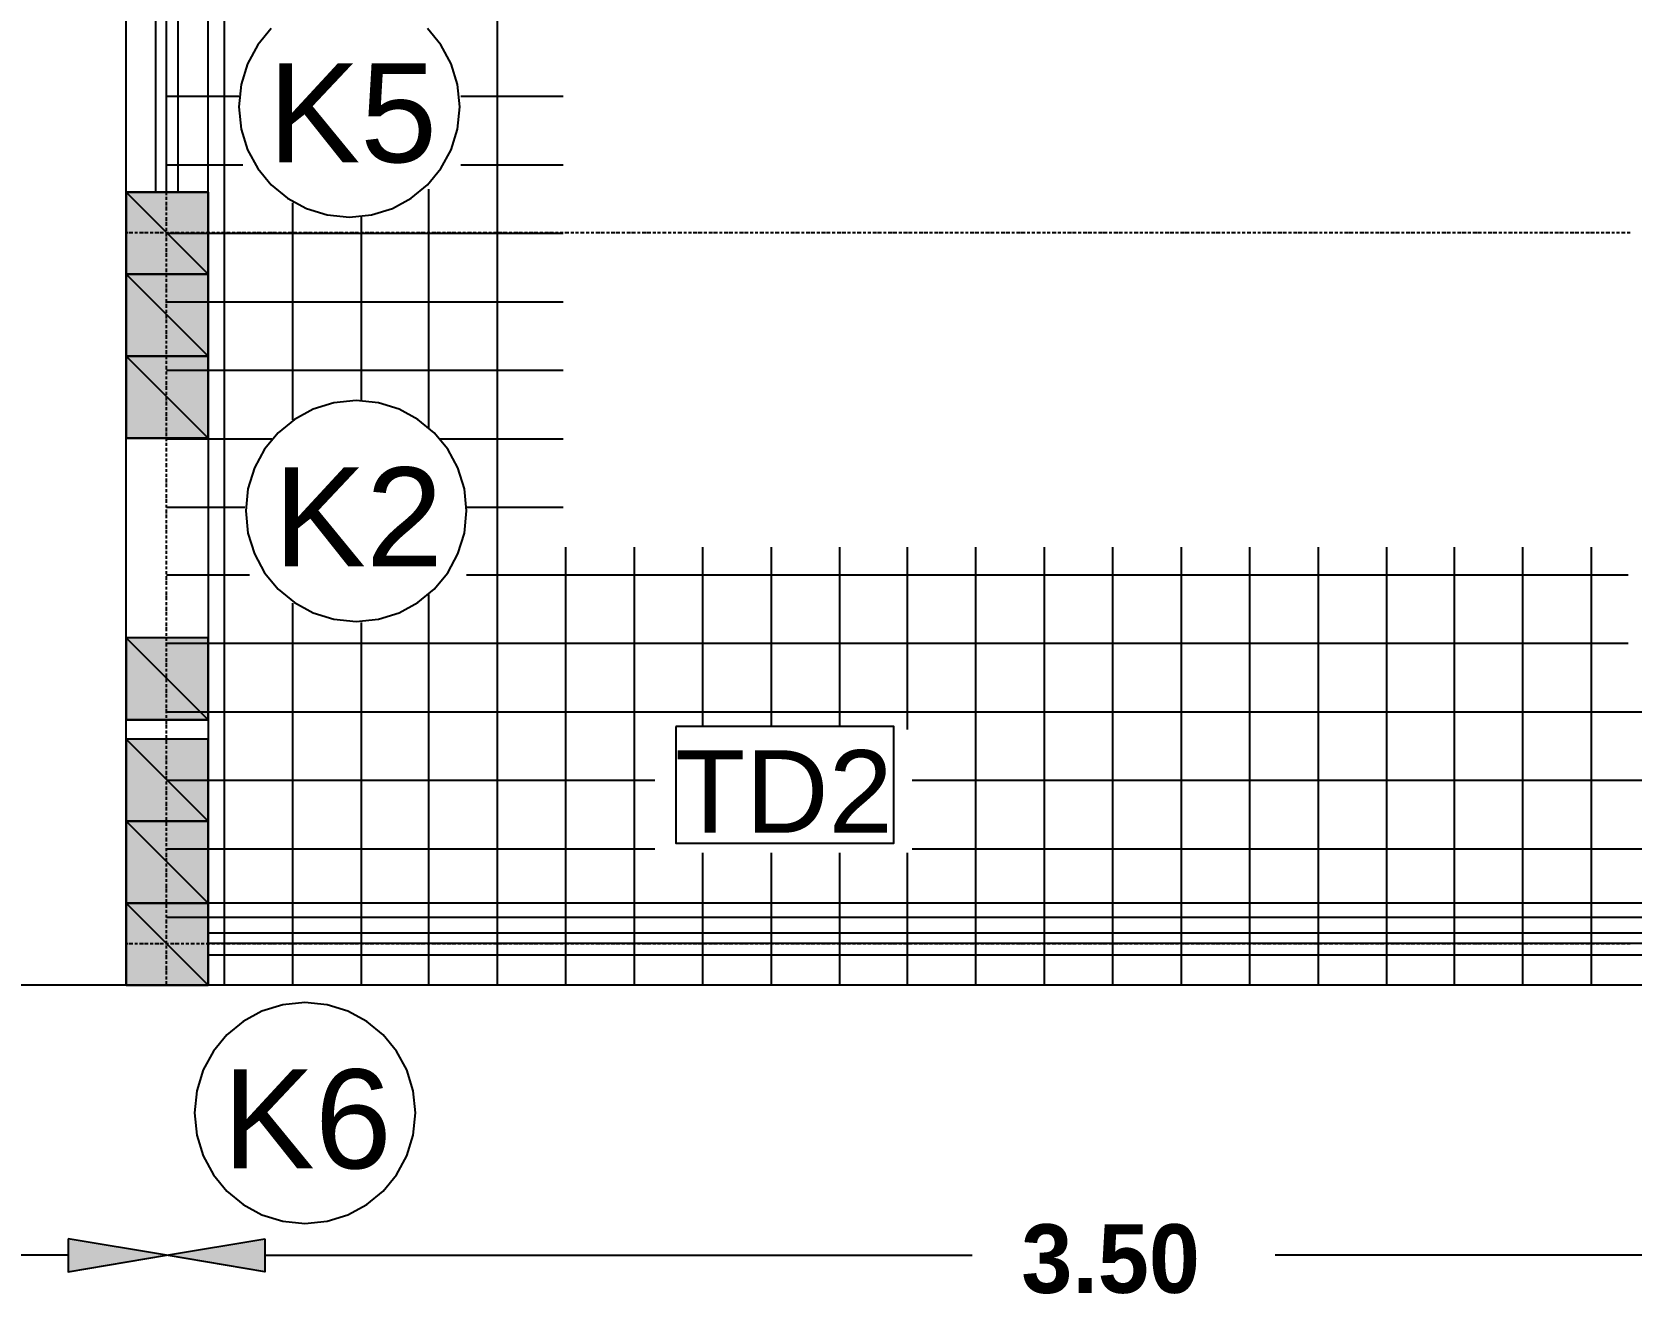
# Model space of a CAD drawing. Header units: metres. Extents: x 2.9 to 42.8, y 1.7 to 28.7.
# Drawn here: x 5.61 to 8.534, y 5.559 to 7.867 of the extents above; entities that cross this region are included whole.
import ezdxf

# ---------------------------------------------------------------- set-up
doc = ezdxf.new("R2010")
doc.units = ezdxf.units.M
for name, color, linetype in [('AMARILLO', 2, 'Continuous'), ('MAGENTA', 6, 'Continuous'), ('NEGRO', 7, 'Continuous'), ('RELLENO_MAGENTA', 6, 'Continuous'), ('RELLENO_ROJO', 1, 'Continuous'), ('ROJO', 1, 'Continuous'), ('TEXTO', 7, 'Continuous')]:
    doc.layers.add(name, color=color, linetype=linetype)
doc.styles.add('ArialMT', font='arial.ttf')
doc.styles.add('CityBlueprint', font='cityb___.ttf')

msp = doc.modelspace()

# ---------------------------------------------------------------- hatches: boundary and pattern name
at = {"layer": 'RELLENO_MAGENTA'}
h = msp.add_hatch(color=256, dxfattribs=at)
h.dxf.hatch_style = 1
h.paths.add_polyline_path([(5.932, 7.5741), (5.782, 7.5741), (5.932, 7.4242), (5.932, 7.5741)])
h.paths.add_polyline_path([(5.782, 7.5741), (5.932, 7.4242), (5.782, 7.4242), (5.782, 7.5741)])
h = msp.add_hatch(color=256, dxfattribs=at)
h.dxf.hatch_style = 1
h.paths.add_polyline_path([(5.932, 7.4242), (5.782, 7.4242), (5.932, 7.2743), (5.932, 7.4242)])
h.paths.add_polyline_path([(5.782, 7.4242), (5.932, 7.2743), (5.782, 7.2743), (5.782, 7.4242)])
h = msp.add_hatch(color=256, dxfattribs=at)
h.dxf.hatch_style = 1
h.paths.add_polyline_path([(5.932, 7.2743), (5.782, 7.2743), (5.932, 7.1243), (5.932, 7.2743)])
h.paths.add_polyline_path([(5.782, 7.2743), (5.932, 7.1243), (5.782, 7.1243), (5.782, 7.2743)])
h = msp.add_hatch(color=256, dxfattribs=at)
h.dxf.hatch_style = 1
h.paths.add_polyline_path([(5.932, 6.7592), (5.782, 6.7592), (5.932, 6.6093), (5.932, 6.7592)])
h.paths.add_polyline_path([(5.782, 6.7592), (5.932, 6.6093), (5.782, 6.6093), (5.782, 6.7592)])
h = msp.add_hatch(color=256, dxfattribs=at)
h.dxf.hatch_style = 1
h.paths.add_polyline_path([(5.932, 6.574), (5.782, 6.574), (5.932, 6.4241), (5.932, 6.574)])
h.paths.add_polyline_path([(5.782, 6.574), (5.932, 6.4241), (5.782, 6.4241), (5.782, 6.574)])
h = msp.add_hatch(color=256, dxfattribs=at)
h.dxf.hatch_style = 1
h.paths.add_polyline_path([(5.932, 6.4241), (5.782, 6.4241), (5.932, 6.2742), (5.932, 6.4241)])
h.paths.add_polyline_path([(5.782, 6.4241), (5.932, 6.2742), (5.782, 6.2742), (5.782, 6.4241)])
h = msp.add_hatch(color=256, dxfattribs=at)
h.dxf.hatch_style = 1
h.paths.add_polyline_path([(5.932, 6.2742), (5.782, 6.2742), (5.932, 6.1242), (5.932, 6.2742)])
h.paths.add_polyline_path([(5.782, 6.2742), (5.932, 6.1242), (5.782, 6.1242), (5.782, 6.2742)])
at = {"layer": 'RELLENO_ROJO'}
h = msp.add_hatch(color=256, dxfattribs=at)
h.dxf.hatch_style = 1
h.paths.add_polyline_path([(5.6762, 5.6603), (5.6762, 5.6003), (5.8561, 5.6303), (5.6762, 5.6603)])
h = msp.add_hatch(color=256, dxfattribs=at)
h.dxf.hatch_style = 1
h.paths.add_polyline_path([(6.036, 5.6603), (6.036, 5.6003), (5.8561, 5.6303), (6.036, 5.6603)])

# ---------------------------------------------------------------- linework, layer by layer
at = {"layer": 'AMARILLO', "lineweight": -3}
for points in [[(5.8367, 7.5741), (5.8367, 10.474)], [(5.8773, 7.5741), (5.8773, 10.474)], [(5.8561, 7.8599), (5.8561, 7.8652)], [(5.8561, 7.8493), (5.8561, 7.8564)], [(5.8561, 7.8405), (5.8561, 7.8475)], [(5.8561, 7.8317), (5.8561, 7.837)], [(5.8561, 7.8211), (5.8561, 7.8281)], [(5.8561, 7.8123), (5.8561, 7.8193)], [(5.8561, 7.8034), (5.8561, 7.8087)], [(5.8561, 7.7946), (5.8561, 7.7999)], [(5.8561, 7.784), (5.8561, 7.7911)], [(5.8561, 7.7752), (5.8561, 7.7805)], [(5.8561, 7.7664), (5.8561, 7.7717)], [(5.8561, 7.7558), (5.8561, 7.7629)], [(5.8561, 7.747), (5.8561, 7.7541)], [(5.8561, 7.7382), (5.8561, 7.7435)], [(5.8561, 7.7276), (5.8561, 7.7347)], [(5.8561, 7.7188), (5.8561, 7.7258)], [(5.8561, 7.71), (5.8561, 7.7153)], [(5.8561, 7.6994), (5.8561, 7.7064)], [(5.8561, 7.6906), (5.8561, 7.6976)], [(5.8561, 7.6817), (5.8561, 7.687)], [(5.8561, 7.6712), (5.8561, 7.6782)], [(5.8561, 7.6623), (5.8561, 7.6694)], [(5.8561, 7.6535), (5.8561, 7.6588)], [(5.8561, 7.6429), (5.8561, 7.65)], [(5.8561, 7.6341), (5.8561, 7.6412)], [(5.8561, 7.6253), (5.8561, 7.6306)], [(5.8561, 7.6165), (5.8561, 7.6218)], [(5.8561, 7.6059), (5.8561, 7.6129)], [(5.8561, 7.5971), (5.8561, 7.6024)], [(5.8561, 7.5882), (5.8561, 7.5935)], [(5.8561, 7.5777), (5.8561, 7.5847)], [(5.8561, 7.5688), (5.8561, 7.5759)], [(5.8561, 7.56), (5.8561, 7.5653)], [(5.8561, 7.5494), (5.8561, 7.5565)], [(5.8561, 7.5406), (5.8561, 7.5477)], [(5.8561, 7.5318), (5.8561, 7.5371)], [(5.8561, 7.5212), (5.8561, 7.5283)], [(5.8561, 7.5124), (5.8561, 7.5195)], [(5.782, 7.5001), (5.7856, 7.5001)], [(5.7873, 7.5001), (5.7944, 7.5001)], [(5.7979, 7.5001), (5.8032, 7.5001)], [(5.8067, 7.5001), (5.8138, 7.5001)], [(5.8155, 7.5001), (5.8226, 7.5001)], [(5.8261, 7.5001), (5.8314, 7.5001)], [(5.8349, 7.5001), (5.842, 7.5001)], [(5.8438, 7.5001), (5.8508, 7.5001)], [(5.8543, 7.5001), (5.8596, 7.5001)], [(5.8561, 7.5036), (5.8561, 7.5089)], [(5.8561, 7.493), (5.8561, 7.5001)], [(5.8561, 7.4842), (5.8561, 7.4912)], [(5.8632, 7.5001), (5.8702, 7.5001)], [(5.872, 7.5001), (5.879, 7.5001)], [(5.8826, 7.5001), (5.8879, 7.5001)], [(5.8914, 7.5001), (5.8967, 7.5001)], [(5.9002, 7.5001), (5.9073, 7.5001)], [(5.9108, 7.5001), (5.9161, 7.5001)], [(5.9196, 7.5001), (5.9249, 7.5001)], [(5.9284, 7.5001), (5.9355, 7.5001)], [(5.939, 7.5001), (5.9443, 7.5001)], [(5.9478, 7.5001), (5.9531, 7.5001)], [(5.9567, 7.5001), (5.9637, 7.5001)], [(5.9655, 7.5001), (5.9725, 7.5001)], [(5.9761, 7.5001), (5.9813, 7.5001)], [(5.9849, 7.5001), (5.9919, 7.5001)], [(5.9937, 7.5001), (6.0008, 7.5001)], [(6.0043, 7.5001), (6.0096, 7.5001)], [(6.0131, 7.5001), (6.0202, 7.5001)], [(6.0219, 7.5001), (6.029, 7.5001)], [(6.0325, 7.5001), (6.0378, 7.5001)], [(6.0413, 7.5001), (6.0484, 7.5001)], [(6.0501, 7.5001), (6.0572, 7.5001)], [(6.0607, 7.5001), (6.066, 7.5001)], [(6.0695, 7.5001), (6.0748, 7.5001)], [(6.0784, 7.5001), (6.0854, 7.5001)], [(6.0889, 7.5001), (6.0942, 7.5001)], [(6.0978, 7.5001), (6.1031, 7.5001)], [(6.1066, 7.5001), (6.1136, 7.5001)], [(6.1154, 7.5001), (6.1225, 7.5001)], [(6.126, 7.5001), (6.1313, 7.5001)], [(6.1348, 7.5001), (6.1419, 7.5001)], [(6.1436, 7.5001), (6.1507, 7.5001)], [(6.1542, 7.5001), (6.1595, 7.5001)], [(6.163, 7.5001), (6.1701, 7.5001)], [(6.1718, 7.5001), (6.1789, 7.5001)], [(6.1824, 7.5001), (6.1877, 7.5001)], [(6.1912, 7.5001), (6.1983, 7.5001)], [(6.2001, 7.5001), (6.2071, 7.5001)], [(6.2107, 7.5001), (6.2159, 7.5001)], [(6.2195, 7.5001), (6.2265, 7.5001)], [(6.2283, 7.5001), (6.2353, 7.5001)], [(6.2389, 7.5001), (6.2442, 7.5001)], [(6.2477, 7.5001), (6.253, 7.5001)], [(6.2565, 7.5001), (6.2636, 7.5001)], [(6.2671, 7.5001), (6.2724, 7.5001)], [(6.2759, 7.5001), (6.2812, 7.5001)], [(6.2847, 7.5001), (6.2918, 7.5001)], [(6.2936, 7.5001), (6.3006, 7.5001)], [(6.3041, 7.5001), (6.3094, 7.5001)], [(6.313, 7.5001), (6.32, 7.5001)], [(6.3218, 7.5001), (6.3288, 7.5001)], [(6.3324, 7.5001), (6.3377, 7.5001)], [(6.3412, 7.5001), (6.3482, 7.5001)], [(6.35, 7.5001), (6.3571, 7.5001)], [(6.3606, 7.5001), (6.3659, 7.5001)], [(6.3694, 7.5001), (6.3765, 7.5001)], [(6.3782, 7.5001), (6.3853, 7.5001)], [(6.3888, 7.5001), (6.3941, 7.5001)], [(6.3976, 7.5001), (6.4029, 7.5001)], [(6.4064, 7.5001), (6.4135, 7.5001)], [(6.417, 7.5001), (6.4223, 7.5001)], [(6.4258, 7.5001), (6.4311, 7.5001)], [(6.4347, 7.5001), (6.4417, 7.5001)], [(6.4452, 7.5001), (6.4505, 7.5001)], [(6.4541, 7.5001), (6.4594, 7.5001)], [(6.4629, 7.5001), (6.4699, 7.5001)], [(6.4717, 7.5001), (6.4788, 7.5001)], [(6.4823, 7.5001), (6.4876, 7.5001)], [(6.4911, 7.5001), (6.4982, 7.5001)], [(6.4999, 7.5001), (6.507, 7.5001)], [(6.5105, 7.5001), (6.5158, 7.5001)], [(6.5193, 7.5001), (6.5264, 7.5001)], [(6.5282, 7.5001), (6.5352, 7.5001)], [(6.5387, 7.5001), (6.544, 7.5001)], [(6.5476, 7.5001), (6.5546, 7.5001)], [(6.5564, 7.5001), (6.5634, 7.5001)], [(6.567, 7.5001), (6.5723, 7.5001)], [(6.5758, 7.5001), (6.5811, 7.5001)], [(6.5846, 7.5001), (6.5917, 7.5001)], [(6.5952, 7.5001), (6.6005, 7.5001)], [(6.604, 7.5001), (6.6093, 7.5001)], [(6.6128, 7.5001), (6.6199, 7.5001)], [(6.6234, 7.5001), (6.6287, 7.5001)], [(6.6322, 7.5001), (6.6375, 7.5001)], [(6.641, 7.5001), (6.6481, 7.5001)], [(6.6499, 7.5001), (6.6569, 7.5001)], [(6.6604, 7.5001), (6.6657, 7.5001)], [(6.6693, 7.5001), (6.6763, 7.5001)], [(6.6781, 7.5001), (6.6851, 7.5001)], [(6.6887, 7.5001), (6.694, 7.5001)], [(6.6975, 7.5001), (6.7045, 7.5001)], [(6.7063, 7.5001), (6.7134, 7.5001)], [(6.7169, 7.5001), (6.7222, 7.5001)], [(6.7257, 7.5001), (6.7328, 7.5001)], [(6.7345, 7.5001), (6.7416, 7.5001)], [(6.7451, 7.5001), (6.7504, 7.5001)], [(6.7539, 7.5001), (6.7592, 7.5001)], [(6.7627, 7.5001), (6.7698, 7.5001)], [(6.7733, 7.5001), (6.7786, 7.5001)], [(6.7822, 7.5001), (6.7874, 7.5001)], [(6.791, 7.5001), (6.798, 7.5001)], [(6.8016, 7.5001), (6.8068, 7.5001)], [(6.8104, 7.5001), (6.8157, 7.5001)], [(6.8192, 7.5001), (6.8262, 7.5001)], [(6.828, 7.5001), (6.8351, 7.5001)], [(6.8386, 7.5001), (6.8439, 7.5001)], [(6.8474, 7.5001), (6.8545, 7.5001)], [(6.8562, 7.5001), (6.8633, 7.5001)], [(6.8668, 7.5001), (6.8721, 7.5001)], [(6.8756, 7.5001), (6.8827, 7.5001)], [(6.8845, 7.5001), (6.8915, 7.5001)], [(6.895, 7.5001), (6.9003, 7.5001)], [(6.9039, 7.5001), (6.9109, 7.5001)], [(6.9127, 7.5001), (6.9197, 7.5001)], [(6.9233, 7.5001), (6.9286, 7.5001)], [(6.9321, 7.5001), (6.9374, 7.5001)], [(6.9409, 7.5001), (6.948, 7.5001)], [(6.9515, 7.5001), (6.9568, 7.5001)], [(6.9603, 7.5001), (6.9656, 7.5001)], [(6.9691, 7.5001), (6.9762, 7.5001)], [(6.9797, 7.5001), (6.985, 7.5001)], [(6.9885, 7.5001), (6.9938, 7.5001)], [(6.9973, 7.5001), (7.0044, 7.5001)], [(7.0062, 7.5001), (7.0132, 7.5001)], [(7.0168, 7.5001), (7.022, 7.5001)], [(7.0256, 7.5001), (7.0326, 7.5001)], [(7.0344, 7.5001), (7.0414, 7.5001)], [(7.045, 7.5001), (7.0503, 7.5001)], [(7.0538, 7.5001), (7.0608, 7.5001)], [(7.0626, 7.5001), (7.0697, 7.5001)], [(7.0732, 7.5001), (7.0785, 7.5001)], [(7.082, 7.5001), (7.0891, 7.5001)], [(7.0908, 7.5001), (7.0979, 7.5001)], [(7.1014, 7.5001), (7.1067, 7.5001)], [(7.1102, 7.5001), (7.1155, 7.5001)], [(7.1191, 7.5001), (7.1261, 7.5001)], [(7.1296, 7.5001), (7.1349, 7.5001)], [(7.1385, 7.5001), (7.1437, 7.5001)], [(7.1473, 7.5001), (7.1543, 7.5001)], [(7.1561, 7.5001), (7.1632, 7.5001)], [(7.1667, 7.5001), (7.172, 7.5001)], [(7.1755, 7.5001), (7.1826, 7.5001)], [(7.1843, 7.5001), (7.1914, 7.5001)], [(7.1949, 7.5001), (7.2002, 7.5001)], [(7.2037, 7.5001), (7.2108, 7.5001)], [(7.2125, 7.5001), (7.2196, 7.5001)], [(7.2231, 7.5001), (7.2284, 7.5001)], [(7.2319, 7.5001), (7.239, 7.5001)], [(7.2408, 7.5001), (7.2478, 7.5001)], [(7.2513, 7.5001), (7.2566, 7.5001)], [(7.2602, 7.5001), (7.2672, 7.5001)], [(7.269, 7.5001), (7.276, 7.5001)], [(7.2796, 7.5001), (7.2849, 7.5001)], [(7.2884, 7.5001), (7.2937, 7.5001)], [(7.2972, 7.5001), (7.3043, 7.5001)], [(7.3078, 7.5001), (7.3131, 7.5001)], [(7.3166, 7.5001), (7.3219, 7.5001)], [(7.3254, 7.5001), (7.3325, 7.5001)], [(7.3343, 7.5001), (7.3413, 7.5001)], [(7.3448, 7.5001), (7.3501, 7.5001)], [(7.3537, 7.5001), (7.3607, 7.5001)], [(7.3625, 7.5001), (7.3695, 7.5001)], [(7.3731, 7.5001), (7.3783, 7.5001)], [(7.3819, 7.5001), (7.3889, 7.5001)], [(7.3907, 7.5001), (7.3977, 7.5001)], [(7.4013, 7.5001), (7.4066, 7.5001)], [(7.4101, 7.5001), (7.4172, 7.5001)], [(7.4189, 7.5001), (7.426, 7.5001)], [(7.4295, 7.5001), (7.4348, 7.5001)], [(7.4383, 7.5001), (7.4436, 7.5001)], [(7.4471, 7.5001), (7.4542, 7.5001)], [(7.4577, 7.5001), (7.463, 7.5001)], [(7.4665, 7.5001), (7.4718, 7.5001)], [(7.4754, 7.5001), (7.4824, 7.5001)], [(7.4859, 7.5001), (7.4912, 7.5001)], [(7.4948, 7.5001), (7.5001, 7.5001)], [(7.5036, 7.5001), (7.5106, 7.5001)], [(7.5124, 7.5001), (7.5195, 7.5001)], [(7.523, 7.5001), (7.5283, 7.5001)], [(7.5318, 7.5001), (7.5389, 7.5001)], [(7.5406, 7.5001), (7.5477, 7.5001)], [(7.5512, 7.5001), (7.5565, 7.5001)], [(7.56, 7.5001), (7.5671, 7.5001)], [(7.5688, 7.5001), (7.5759, 7.5001)], [(7.5794, 7.5001), (7.5847, 7.5001)], [(7.5883, 7.5001), (7.5953, 7.5001)], [(7.5971, 7.5001), (7.6041, 7.5001)], [(7.6077, 7.5001), (7.6129, 7.5001)], [(7.6165, 7.5001), (7.6218, 7.5001)], [(7.6253, 7.5001), (7.6323, 7.5001)], [(7.6359, 7.5001), (7.6412, 7.5001)], [(7.6447, 7.5001), (7.65, 7.5001)], [(7.6535, 7.5001), (7.6606, 7.5001)], [(7.6641, 7.5001), (7.6694, 7.5001)], [(7.6729, 7.5001), (7.6782, 7.5001)], [(7.6817, 7.5001), (7.6888, 7.5001)], [(7.6906, 7.5001), (7.6976, 7.5001)], [(7.7011, 7.5001), (7.7064, 7.5001)], [(7.71, 7.5001), (7.717, 7.5001)], [(7.7188, 7.5001), (7.7258, 7.5001)], [(7.7294, 7.5001), (7.7347, 7.5001)], [(7.7382, 7.5001), (7.7452, 7.5001)], [(7.747, 7.5001), (7.7541, 7.5001)], [(7.7576, 7.5001), (7.7629, 7.5001)], [(7.7664, 7.5001), (7.7735, 7.5001)], [(7.7752, 7.5001), (7.7823, 7.5001)], [(7.7858, 7.5001), (7.7911, 7.5001)], [(7.7946, 7.5001), (7.7999, 7.5001)], [(7.8034, 7.5001), (7.8105, 7.5001)], [(7.814, 7.5001), (7.8193, 7.5001)], [(7.8228, 7.5001), (7.8281, 7.5001)], [(7.8317, 7.5001), (7.8387, 7.5001)], [(7.8423, 7.5001), (7.8475, 7.5001)], [(7.8511, 7.5001), (7.8564, 7.5001)], [(7.8599, 7.5001), (7.8669, 7.5001)], [(7.8687, 7.5001), (7.8758, 7.5001)], [(7.8793, 7.5001), (7.8846, 7.5001)], [(7.8881, 7.5001), (7.8952, 7.5001)], [(7.8969, 7.5001), (7.904, 7.5001)], [(7.9075, 7.5001), (7.9128, 7.5001)], [(7.9163, 7.5001), (7.9234, 7.5001)], [(7.9252, 7.5001), (7.9322, 7.5001)], [(7.9357, 7.5001), (7.941, 7.5001)], [(7.9446, 7.5001), (7.9516, 7.5001)], [(7.9534, 7.5001), (7.9604, 7.5001)], [(7.964, 7.5001), (7.9693, 7.5001)], [(7.9728, 7.5001), (7.9781, 7.5001)], [(7.9816, 7.5001), (7.9887, 7.5001)], [(7.9922, 7.5001), (7.9975, 7.5001)], [(8.001, 7.5001), (8.0063, 7.5001)], [(8.0098, 7.5001), (8.0169, 7.5001)], [(8.0186, 7.5001), (8.0257, 7.5001)], [(8.0292, 7.5001), (8.0345, 7.5001)], [(8.038, 7.5001), (8.0451, 7.5001)], [(8.0469, 7.5001), (8.0539, 7.5001)], [(8.0574, 7.5001), (8.0627, 7.5001)], [(8.0663, 7.5001), (8.0733, 7.5001)], [(8.0751, 7.5001), (8.0821, 7.5001)], [(8.0857, 7.5001), (8.091, 7.5001)], [(8.0945, 7.5001), (8.1015, 7.5001)], [(8.1033, 7.5001), (8.1104, 7.5001)], [(8.1139, 7.5001), (8.1192, 7.5001)], [(8.1227, 7.5001), (8.1298, 7.5001)], [(8.1315, 7.5001), (8.1386, 7.5001)], [(8.1421, 7.5001), (8.1474, 7.5001)], [(8.1509, 7.5001), (8.1562, 7.5001)], [(8.1598, 7.5001), (8.1668, 7.5001)], [(8.1703, 7.5001), (8.1756, 7.5001)], [(8.1792, 7.5001), (8.1844, 7.5001)], [(8.188, 7.5001), (8.195, 7.5001)], [(8.1968, 7.5001), (8.2038, 7.5001)], [(8.2074, 7.5001), (8.2127, 7.5001)], [(8.2162, 7.5001), (8.2233, 7.5001)], [(8.225, 7.5001), (8.2321, 7.5001)], [(8.2356, 7.5001), (8.2409, 7.5001)], [(8.2444, 7.5001), (8.2515, 7.5001)], [(8.2532, 7.5001), (8.2603, 7.5001)], [(8.2638, 7.5001), (8.2691, 7.5001)], [(8.2726, 7.5001), (8.2797, 7.5001)], [(8.2815, 7.5001), (8.2885, 7.5001)], [(8.292, 7.5001), (8.2973, 7.5001)], [(8.3009, 7.5001), (8.3062, 7.5001)], [(8.3097, 7.5001), (8.3167, 7.5001)], [(8.3203, 7.5001), (8.3256, 7.5001)], [(8.3291, 7.5001), (8.3344, 7.5001)], [(8.3379, 7.5001), (8.345, 7.5001)], [(8.3485, 7.5001), (8.3538, 7.5001)], [(8.3573, 7.5001), (8.3626, 7.5001)], [(8.3661, 7.5001), (8.3732, 7.5001)], [(8.3749, 7.5001), (8.382, 7.5001)], [(8.3855, 7.5001), (8.3908, 7.5001)], [(8.3943, 7.5001), (8.4014, 7.5001)], [(8.4032, 7.5001), (8.4102, 7.5001)], [(8.4137, 7.5001), (8.419, 7.5001)], [(8.4226, 7.5001), (8.4296, 7.5001)], [(8.4314, 7.5001), (8.4384, 7.5001)], [(8.442, 7.5001), (8.4473, 7.5001)], [(8.4508, 7.5001), (8.4578, 7.5001)], [(8.4596, 7.5001), (8.4667, 7.5001)], [(8.4702, 7.5001), (8.4755, 7.5001)], [(8.479, 7.5001), (8.4843, 7.5001)], [(8.4878, 7.5001), (8.4949, 7.5001)], [(8.4984, 7.5001), (8.5037, 7.5001)], [(8.5072, 7.5001), (8.5125, 7.5001)], [(8.5161, 7.5001), (8.5231, 7.5001)], [(8.5266, 7.5001), (8.5319, 7.5001)], [(5.8561, 7.4754), (5.8561, 7.4807)], [(5.8561, 7.4648), (5.8561, 7.4718)], [(5.8561, 7.456), (5.8561, 7.463)], [(5.8561, 7.4471), (5.8561, 7.4524)], [(5.8561, 7.4383), (5.8561, 7.4436)], [(5.8561, 7.4277), (5.8561, 7.4348)], [(5.8561, 7.4189), (5.8561, 7.4242)], [(5.8561, 7.4101), (5.8561, 7.4154)], [(5.8561, 7.3995), (5.8561, 7.4066)], [(5.8561, 7.3907), (5.8561, 7.3978)], [(5.8561, 7.3819), (5.8561, 7.3872)], [(5.8561, 7.3713), (5.8561, 7.3783)], [(5.8561, 7.3625), (5.8561, 7.3695)], [(5.8561, 7.3537), (5.8561, 7.3589)], [(5.8561, 7.3431), (5.8561, 7.3501)], [(5.8561, 7.3343), (5.8561, 7.3413)], [(5.8561, 7.3254), (5.8561, 7.3307)], [(5.8561, 7.3148), (5.8561, 7.3219)], [(5.8561, 7.306), (5.8561, 7.3131)], [(5.8561, 7.2972), (5.8561, 7.3025)], [(5.8561, 7.2884), (5.8561, 7.2937)], [(5.8561, 7.2778), (5.8561, 7.2849)], [(5.8561, 7.269), (5.8561, 7.2743)], [(5.8561, 7.2602), (5.8561, 7.2655)], [(5.8561, 7.2496), (5.8561, 7.2566)], [(5.8561, 7.2408), (5.8561, 7.2461)], [(5.8561, 7.2319), (5.8561, 7.2372)], [(5.8561, 7.2214), (5.8561, 7.2284)], [(5.8561, 7.2125), (5.8561, 7.2196)], [(5.8561, 7.2037), (5.8561, 7.209)], [(5.8561, 7.1931), (5.8561, 7.2002)], [(5.8561, 7.1843), (5.8561, 7.1914)], [(5.8561, 7.1755), (5.8561, 7.1808)], [(5.8561, 7.1649), (5.8561, 7.172)], [(5.8561, 7.1561), (5.8561, 7.1632)], [(5.8561, 7.1473), (5.8561, 7.1526)], [(5.8561, 7.1367), (5.8561, 7.1437)], [(5.8561, 7.1279), (5.8561, 7.1349)], [(5.8561, 7.1191), (5.8561, 7.1243)], [(5.8561, 7.1102), (5.8561, 7.1155)], [(5.8561, 7.0997), (5.8561, 7.1067)], [(5.8561, 7.0908), (5.8561, 7.0961)], [(5.8561, 7.082), (5.8561, 7.0873)], [(5.8561, 7.0714), (5.8561, 7.0785)], [(5.8561, 7.0626), (5.8561, 7.0679)], [(5.8561, 7.0538), (5.8561, 7.0591)], [(5.8561, 7.0432), (5.8561, 7.0503)], [(5.8561, 7.0344), (5.8561, 7.0414)], [(5.8561, 7.0256), (5.8561, 7.0309)], [(5.8561, 7.015), (5.8561, 7.022)], [(5.8561, 7.0062), (5.8561, 7.0132)], [(5.8561, 6.9973), (5.8561, 7.0026)], [(5.8561, 6.9868), (5.8561, 6.9938)], [(5.8561, 6.9779), (5.8561, 6.985)], [(5.8561, 6.9691), (5.8561, 6.9744)], [(5.8561, 6.9585), (5.8561, 6.9656)], [(5.8561, 6.9497), (5.8561, 6.9568)], [(5.8561, 6.9409), (5.8561, 6.9462)], [(5.8561, 6.9321), (5.8561, 6.9374)], [(5.8561, 6.9215), (5.8561, 6.9286)], [(5.8561, 6.9127), (5.8561, 6.918)], [(5.8561, 6.9039), (5.8561, 6.9092)], [(5.8561, 6.8933), (5.8561, 6.9003)], [(5.8561, 6.8845), (5.8561, 6.8897)], [(5.8561, 6.8756), (5.8561, 6.8809)], [(5.8561, 6.8651), (5.8561, 6.8721)], [(5.8561, 6.8562), (5.8561, 6.8633)], [(5.8561, 6.8474), (5.8561, 6.8527)], [(5.8561, 6.8368), (5.8561, 6.8439)], [(5.8561, 6.828), (5.8561, 6.8351)], [(5.8561, 6.8192), (5.8561, 6.8245)], [(5.8561, 6.8086), (5.8561, 6.8157)], [(5.8561, 6.7998), (5.8561, 6.8068)], [(5.8561, 6.791), (5.8561, 6.7963)], [(5.8561, 6.7804), (5.8561, 6.7874)], [(5.8561, 6.7716), (5.8561, 6.7786)], [(5.8561, 6.7628), (5.8561, 6.768)], [(5.8561, 6.7539), (5.8561, 6.7592)], [(5.8561, 6.7433), (5.8561, 6.7504)], [(5.8561, 6.7345), (5.8561, 6.7398)], [(5.8561, 6.7257), (5.8561, 6.731)], [(5.8561, 6.7151), (5.8561, 6.7222)], [(5.8561, 6.7063), (5.8561, 6.7134)], [(5.8561, 6.6975), (5.8561, 6.7028)], [(5.8561, 6.6869), (5.8561, 6.694)], [(5.8561, 6.6781), (5.8561, 6.6851)], [(5.8561, 6.6693), (5.8561, 6.6746)], [(5.8561, 6.6587), (5.8561, 6.6657)], [(5.8561, 6.6499), (5.8561, 6.6569)], [(5.8561, 6.641), (5.8561, 6.6463)], [(5.8561, 6.6305), (5.8561, 6.6375)], [(5.8561, 6.6216), (5.8561, 6.6287)], [(5.8561, 6.6128), (5.8561, 6.6181)], [(5.8561, 6.6022), (5.8561, 6.6093)], [(5.8561, 6.5934), (5.8561, 6.6005)], [(5.8561, 6.5846), (5.8561, 6.5899)], [(5.8561, 6.5758), (5.8561, 6.5811)], [(5.8561, 6.5652), (5.8561, 6.5722)], [(5.8561, 6.5564), (5.8561, 6.5617)], [(5.8561, 6.5476), (5.8561, 6.5528)], [(5.8561, 6.537), (5.8561, 6.544)], [(5.8561, 6.5282), (5.8561, 6.5352)], [(5.8561, 6.5193), (5.8561, 6.5246)], [(5.8561, 6.5087), (5.8561, 6.5158)], [(5.8561, 6.4999), (5.8561, 6.507)], [(5.8561, 6.4911), (5.8561, 6.4964)], [(5.8561, 6.4805), (5.8561, 6.4876)], [(5.8561, 6.4717), (5.8561, 6.4788)], [(5.8561, 6.4629), (5.8561, 6.4682)], [(5.8561, 6.4523), (5.8561, 6.4594)], [(5.8561, 6.4435), (5.8561, 6.4505)], [(5.8561, 6.4347), (5.8561, 6.44)], [(5.8561, 6.4258), (5.8561, 6.4311)], [(5.8561, 6.4153), (5.8561, 6.4223)], [(5.8561, 6.4064), (5.8561, 6.4117)], [(5.8561, 6.3976), (5.8561, 6.4029)], [(5.8561, 6.387), (5.8561, 6.3941)], [(5.8561, 6.3782), (5.8561, 6.3835)], [(5.8561, 6.3694), (5.8561, 6.3747)], [(5.8561, 6.3588), (5.8561, 6.3659)], [(5.8561, 6.35), (5.8561, 6.3571)], [(5.8561, 6.3412), (5.8561, 6.3465)], [(5.8561, 6.3306), (5.8561, 6.3377)], [(5.8561, 6.3218), (5.8561, 6.3288)], [(5.8561, 6.313), (5.8561, 6.3182)], [(5.8561, 6.3024), (5.8561, 6.3094)], [(5.8561, 6.2936), (5.8561, 6.3006)], [(5.8561, 6.2847), (5.8561, 6.29)], [(5.8561, 6.2742), (5.8561, 6.2812)], [(5.8561, 6.2653), (5.8561, 6.2724)], [(5.8561, 6.2565), (5.8561, 6.2618)], [(5.8561, 6.2477), (5.8561, 6.253)], [(5.8561, 6.2371), (5.8561, 6.2442)], [(5.8561, 6.2283), (5.8561, 6.2336)], [(5.782, 6.2001), (5.7856, 6.2001)], [(5.7873, 6.2001), (5.7944, 6.2001)], [(5.7979, 6.2001), (5.8032, 6.2001)], [(5.8067, 6.2001), (5.8138, 6.2001)], [(5.8155, 6.2001), (5.8226, 6.2001)], [(5.8261, 6.2001), (5.8314, 6.2001)], [(5.8349, 6.2001), (5.842, 6.2001)], [(5.8438, 6.2001), (5.8508, 6.2001)], [(5.8543, 6.2001), (5.8596, 6.2001)], [(5.8561, 6.2195), (5.8561, 6.2248)], [(5.8561, 6.2089), (5.8561, 6.2159)], [(5.8561, 6.2001), (5.8561, 6.2054)], [(5.8632, 6.2001), (5.8702, 6.2001)], [(5.872, 6.2001), (5.879, 6.2001)], [(5.8826, 6.2001), (5.8879, 6.2001)], [(5.8914, 6.2001), (5.8967, 6.2001)], [(5.9002, 6.2001), (5.9073, 6.2001)], [(5.9108, 6.2001), (5.9161, 6.2001)], [(5.9196, 6.2001), (5.9249, 6.2001)], [(5.9284, 6.2001), (5.9355, 6.2001)], [(10.631, 6.2195), (5.932, 6.2195)], [(5.939, 6.2001), (5.9443, 6.2001)], [(5.9478, 6.2001), (5.9531, 6.2001)], [(5.9567, 6.2001), (5.9637, 6.2001)], [(5.9655, 6.2001), (5.9725, 6.2001)], [(5.9761, 6.2001), (5.9813, 6.2001)], [(5.9849, 6.2001), (5.9919, 6.2001)], [(5.9937, 6.2001), (6.0008, 6.2001)], [(6.0043, 6.2001), (6.0096, 6.2001)], [(6.0131, 6.2001), (6.0202, 6.2001)], [(6.0219, 6.2001), (6.029, 6.2001)], [(6.0325, 6.2001), (6.0378, 6.2001)], [(6.0413, 6.2001), (6.0484, 6.2001)], [(6.0501, 6.2001), (6.0572, 6.2001)], [(6.0607, 6.2001), (6.066, 6.2001)], [(6.0695, 6.2001), (6.0748, 6.2001)], [(6.0784, 6.2001), (6.0854, 6.2001)], [(6.0889, 6.2001), (6.0942, 6.2001)], [(6.0978, 6.2001), (6.1031, 6.2001)], [(6.1066, 6.2001), (6.1136, 6.2001)], [(6.1154, 6.2001), (6.1225, 6.2001)], [(6.126, 6.2001), (6.1313, 6.2001)], [(6.1348, 6.2001), (6.1419, 6.2001)], [(6.1436, 6.2001), (6.1507, 6.2001)], [(6.1542, 6.2001), (6.1595, 6.2001)], [(6.163, 6.2001), (6.1701, 6.2001)], [(6.1718, 6.2001), (6.1789, 6.2001)], [(6.1824, 6.2001), (6.1877, 6.2001)], [(6.1912, 6.2001), (6.1983, 6.2001)], [(6.2001, 6.2001), (6.2071, 6.2001)], [(6.2107, 6.2001), (6.2159, 6.2001)], [(6.2195, 6.2001), (6.2265, 6.2001)], [(6.2283, 6.2001), (6.2353, 6.2001)], [(6.2389, 6.2001), (6.2442, 6.2001)], [(6.2477, 6.2001), (6.253, 6.2001)], [(6.2565, 6.2001), (6.2636, 6.2001)], [(6.2671, 6.2001), (6.2724, 6.2001)], [(6.2759, 6.2001), (6.2812, 6.2001)], [(6.2847, 6.2001), (6.2918, 6.2001)], [(6.2936, 6.2001), (6.3006, 6.2001)], [(6.3041, 6.2001), (6.3094, 6.2001)], [(6.313, 6.2001), (6.32, 6.2001)], [(6.3218, 6.2001), (6.3288, 6.2001)], [(6.3324, 6.2001), (6.3377, 6.2001)], [(6.3412, 6.2001), (6.3482, 6.2001)], [(6.35, 6.2001), (6.3571, 6.2001)], [(6.3606, 6.2001), (6.3659, 6.2001)], [(6.3694, 6.2001), (6.3765, 6.2001)], [(6.3782, 6.2001), (6.3853, 6.2001)], [(6.3888, 6.2001), (6.3941, 6.2001)], [(6.3976, 6.2001), (6.4029, 6.2001)], [(6.4064, 6.2001), (6.4135, 6.2001)], [(6.417, 6.2001), (6.4223, 6.2001)], [(6.4258, 6.2001), (6.4311, 6.2001)], [(6.4347, 6.2001), (6.4417, 6.2001)], [(6.4452, 6.2001), (6.4505, 6.2001)], [(6.4541, 6.2001), (6.4594, 6.2001)], [(6.4629, 6.2001), (6.4699, 6.2001)], [(6.4717, 6.2001), (6.4788, 6.2001)], [(6.4823, 6.2001), (6.4876, 6.2001)], [(6.4911, 6.2001), (6.4982, 6.2001)], [(6.4999, 6.2001), (6.507, 6.2001)], [(6.5105, 6.2001), (6.5158, 6.2001)], [(6.5193, 6.2001), (6.5264, 6.2001)], [(6.5282, 6.2001), (6.5352, 6.2001)], [(6.5387, 6.2001), (6.544, 6.2001)], [(6.5476, 6.2001), (6.5546, 6.2001)], [(6.5564, 6.2001), (6.5634, 6.2001)], [(6.567, 6.2001), (6.5723, 6.2001)], [(6.5758, 6.2001), (6.5811, 6.2001)], [(6.5846, 6.2001), (6.5917, 6.2001)], [(6.5952, 6.2001), (6.6005, 6.2001)], [(6.604, 6.2001), (6.6093, 6.2001)], [(6.6128, 6.2001), (6.6199, 6.2001)], [(6.6234, 6.2001), (6.6287, 6.2001)], [(6.6322, 6.2001), (6.6375, 6.2001)], [(6.641, 6.2001), (6.6481, 6.2001)], [(6.6499, 6.2001), (6.6569, 6.2001)], [(6.6604, 6.2001), (6.6657, 6.2001)], [(6.6693, 6.2001), (6.6763, 6.2001)], [(6.6781, 6.2001), (6.6851, 6.2001)], [(6.6887, 6.2001), (6.694, 6.2001)], [(6.6975, 6.2001), (6.7045, 6.2001)], [(6.7063, 6.2001), (6.7134, 6.2001)], [(6.7169, 6.2001), (6.7222, 6.2001)], [(6.7257, 6.2001), (6.7328, 6.2001)], [(6.7345, 6.2001), (6.7416, 6.2001)], [(6.7451, 6.2001), (6.7504, 6.2001)], [(6.7539, 6.2001), (6.7592, 6.2001)], [(6.7627, 6.2001), (6.7698, 6.2001)], [(6.7733, 6.2001), (6.7786, 6.2001)], [(6.7822, 6.2001), (6.7874, 6.2001)], [(6.791, 6.2001), (6.798, 6.2001)], [(6.8016, 6.2001), (6.8068, 6.2001)], [(6.8104, 6.2001), (6.8157, 6.2001)], [(6.8192, 6.2001), (6.8262, 6.2001)], [(6.828, 6.2001), (6.8351, 6.2001)], [(6.8386, 6.2001), (6.8439, 6.2001)], [(6.8474, 6.2001), (6.8545, 6.2001)], [(6.8562, 6.2001), (6.8633, 6.2001)], [(6.8668, 6.2001), (6.8721, 6.2001)], [(6.8756, 6.2001), (6.8827, 6.2001)], [(6.8845, 6.2001), (6.8915, 6.2001)], [(6.895, 6.2001), (6.9003, 6.2001)], [(6.9039, 6.2001), (6.9109, 6.2001)], [(6.9127, 6.2001), (6.9197, 6.2001)], [(6.9233, 6.2001), (6.9286, 6.2001)], [(6.9321, 6.2001), (6.9374, 6.2001)], [(6.9409, 6.2001), (6.948, 6.2001)], [(6.9515, 6.2001), (6.9568, 6.2001)], [(6.9603, 6.2001), (6.9656, 6.2001)], [(6.9691, 6.2001), (6.9762, 6.2001)], [(6.9797, 6.2001), (6.985, 6.2001)], [(6.9885, 6.2001), (6.9938, 6.2001)], [(6.9973, 6.2001), (7.0044, 6.2001)], [(7.0062, 6.2001), (7.0132, 6.2001)], [(7.0168, 6.2001), (7.022, 6.2001)], [(7.0256, 6.2001), (7.0326, 6.2001)], [(7.0344, 6.2001), (7.0414, 6.2001)], [(7.045, 6.2001), (7.0503, 6.2001)], [(7.0538, 6.2001), (7.0608, 6.2001)], [(7.0626, 6.2001), (7.0697, 6.2001)], [(7.0732, 6.2001), (7.0785, 6.2001)], [(7.082, 6.2001), (7.0891, 6.2001)], [(7.0908, 6.2001), (7.0979, 6.2001)], [(7.1014, 6.2001), (7.1067, 6.2001)], [(7.1102, 6.2001), (7.1155, 6.2001)], [(7.1191, 6.2001), (7.1261, 6.2001)], [(7.1296, 6.2001), (7.1349, 6.2001)], [(7.1385, 6.2001), (7.1437, 6.2001)], [(7.1473, 6.2001), (7.1543, 6.2001)], [(7.1561, 6.2001), (7.1632, 6.2001)], [(7.1667, 6.2001), (7.172, 6.2001)], [(7.1755, 6.2001), (7.1826, 6.2001)], [(7.1843, 6.2001), (7.1914, 6.2001)], [(7.1949, 6.2001), (7.2002, 6.2001)], [(7.2037, 6.2001), (7.2108, 6.2001)], [(7.2125, 6.2001), (7.2196, 6.2001)], [(7.2231, 6.2001), (7.2284, 6.2001)], [(7.2319, 6.2001), (7.239, 6.2001)], [(7.2408, 6.2001), (7.2478, 6.2001)], [(7.2513, 6.2001), (7.2566, 6.2001)], [(7.2602, 6.2001), (7.2672, 6.2001)], [(7.269, 6.2001), (7.276, 6.2001)], [(7.2796, 6.2001), (7.2849, 6.2001)], [(7.2884, 6.2001), (7.2937, 6.2001)], [(7.2972, 6.2001), (7.3043, 6.2001)], [(7.3078, 6.2001), (7.3131, 6.2001)], [(7.3166, 6.2001), (7.3219, 6.2001)], [(7.3254, 6.2001), (7.3325, 6.2001)], [(7.3343, 6.2001), (7.3413, 6.2001)], [(7.3448, 6.2001), (7.3501, 6.2001)], [(7.3537, 6.2001), (7.3607, 6.2001)], [(7.3625, 6.2001), (7.3695, 6.2001)], [(7.3731, 6.2001), (7.3783, 6.2001)], [(7.3819, 6.2001), (7.3889, 6.2001)], [(7.3907, 6.2001), (7.3977, 6.2001)], [(7.4013, 6.2001), (7.4066, 6.2001)], [(7.4101, 6.2001), (7.4172, 6.2001)], [(7.4189, 6.2001), (7.426, 6.2001)], [(7.4295, 6.2001), (7.4348, 6.2001)], [(7.4383, 6.2001), (7.4436, 6.2001)], [(7.4471, 6.2001), (7.4542, 6.2001)], [(7.4577, 6.2001), (7.463, 6.2001)], [(7.4665, 6.2001), (7.4718, 6.2001)], [(7.4754, 6.2001), (7.4824, 6.2001)], [(7.4859, 6.2001), (7.4912, 6.2001)], [(7.4948, 6.2001), (7.5001, 6.2001)], [(7.5036, 6.2001), (7.5106, 6.2001)], [(7.5124, 6.2001), (7.5195, 6.2001)], [(7.523, 6.2001), (7.5283, 6.2001)], [(7.5318, 6.2001), (7.5389, 6.2001)], [(7.5406, 6.2001), (7.5477, 6.2001)], [(7.5512, 6.2001), (7.5565, 6.2001)], [(7.56, 6.2001), (7.5671, 6.2001)], [(7.5688, 6.2001), (7.5759, 6.2001)], [(7.5794, 6.2001), (7.5847, 6.2001)], [(7.5883, 6.2001), (7.5953, 6.2001)], [(7.5971, 6.2001), (7.6041, 6.2001)], [(7.6077, 6.2001), (7.6129, 6.2001)], [(7.6165, 6.2001), (7.6218, 6.2001)], [(7.6253, 6.2001), (7.6323, 6.2001)], [(7.6359, 6.2001), (7.6412, 6.2001)], [(7.6447, 6.2001), (7.65, 6.2001)], [(7.6535, 6.2001), (7.6606, 6.2001)], [(7.6641, 6.2001), (7.6694, 6.2001)], [(7.6729, 6.2001), (7.6782, 6.2001)], [(7.6817, 6.2001), (7.6888, 6.2001)], [(7.6906, 6.2001), (7.6976, 6.2001)], [(7.7011, 6.2001), (7.7064, 6.2001)], [(7.71, 6.2001), (7.717, 6.2001)], [(7.7188, 6.2001), (7.7258, 6.2001)], [(7.7294, 6.2001), (7.7347, 6.2001)], [(7.7382, 6.2001), (7.7452, 6.2001)], [(7.747, 6.2001), (7.7541, 6.2001)], [(7.7576, 6.2001), (7.7629, 6.2001)], [(7.7664, 6.2001), (7.7735, 6.2001)], [(7.7752, 6.2001), (7.7823, 6.2001)], [(7.7858, 6.2001), (7.7911, 6.2001)], [(7.7946, 6.2001), (7.7999, 6.2001)], [(7.8034, 6.2001), (7.8105, 6.2001)], [(7.814, 6.2001), (7.8193, 6.2001)], [(7.8228, 6.2001), (7.8281, 6.2001)], [(7.8317, 6.2001), (7.8387, 6.2001)], [(7.8423, 6.2001), (7.8475, 6.2001)], [(7.8511, 6.2001), (7.8564, 6.2001)], [(7.8599, 6.2001), (7.8669, 6.2001)], [(7.8687, 6.2001), (7.8758, 6.2001)], [(7.8793, 6.2001), (7.8846, 6.2001)], [(7.8881, 6.2001), (7.8952, 6.2001)], [(7.8969, 6.2001), (7.904, 6.2001)], [(7.9075, 6.2001), (7.9128, 6.2001)], [(7.9163, 6.2001), (7.9234, 6.2001)], [(7.9252, 6.2001), (7.9322, 6.2001)], [(7.9357, 6.2001), (7.941, 6.2001)], [(7.9446, 6.2001), (7.9516, 6.2001)], [(7.9534, 6.2001), (7.9604, 6.2001)], [(7.964, 6.2001), (7.9693, 6.2001)], [(7.9728, 6.2001), (7.9781, 6.2001)], [(7.9816, 6.2001), (7.9887, 6.2001)], [(7.9922, 6.2001), (7.9975, 6.2001)], [(8.001, 6.2001), (8.0063, 6.2001)], [(8.0098, 6.2001), (8.0169, 6.2001)], [(8.0186, 6.2001), (8.0257, 6.2001)], [(8.0292, 6.2001), (8.0345, 6.2001)], [(8.038, 6.2001), (8.0451, 6.2001)], [(8.0469, 6.2001), (8.0539, 6.2001)], [(8.0574, 6.2001), (8.0627, 6.2001)], [(8.0663, 6.2001), (8.0733, 6.2001)], [(8.0751, 6.2001), (8.0821, 6.2001)], [(8.0857, 6.2001), (8.091, 6.2001)], [(8.0945, 6.2001), (8.1015, 6.2001)], [(8.1033, 6.2001), (8.1104, 6.2001)], [(8.1139, 6.2001), (8.1192, 6.2001)], [(8.1227, 6.2001), (8.1298, 6.2001)], [(8.1315, 6.2001), (8.1386, 6.2001)], [(8.1421, 6.2001), (8.1474, 6.2001)], [(8.1509, 6.2001), (8.1562, 6.2001)], [(8.1598, 6.2001), (8.1668, 6.2001)], [(8.1703, 6.2001), (8.1756, 6.2001)], [(8.1792, 6.2001), (8.1844, 6.2001)], [(8.188, 6.2001), (8.195, 6.2001)], [(8.1968, 6.2001), (8.2038, 6.2001)], [(8.2074, 6.2001), (8.2127, 6.2001)], [(8.2162, 6.2001), (8.2233, 6.2001)], [(8.225, 6.2001), (8.2321, 6.2001)], [(8.2356, 6.2001), (8.2409, 6.2001)], [(8.2444, 6.2001), (8.2515, 6.2001)], [(8.2532, 6.2001), (8.2603, 6.2001)], [(8.2638, 6.2001), (8.2691, 6.2001)], [(8.2726, 6.2001), (8.2797, 6.2001)], [(8.2815, 6.2001), (8.2885, 6.2001)], [(8.292, 6.2001), (8.2973, 6.2001)], [(8.3009, 6.2001), (8.3062, 6.2001)], [(8.3097, 6.2001), (8.3167, 6.2001)], [(8.3203, 6.2001), (8.3256, 6.2001)], [(8.3291, 6.2001), (8.3344, 6.2001)], [(8.3379, 6.2001), (8.345, 6.2001)], [(8.3485, 6.2001), (8.3538, 6.2001)], [(8.3573, 6.2001), (8.3626, 6.2001)], [(8.3661, 6.2001), (8.3732, 6.2001)], [(8.3749, 6.2001), (8.382, 6.2001)], [(8.3855, 6.2001), (8.3908, 6.2001)], [(8.3943, 6.2001), (8.4014, 6.2001)], [(8.4032, 6.2001), (8.4102, 6.2001)], [(8.4137, 6.2001), (8.419, 6.2001)], [(8.4226, 6.2001), (8.4296, 6.2001)], [(8.4314, 6.2001), (8.4384, 6.2001)], [(8.442, 6.2001), (8.4473, 6.2001)], [(8.4508, 6.2001), (8.4578, 6.2001)], [(8.4596, 6.2001), (8.4667, 6.2001)], [(8.4702, 6.2001), (8.4755, 6.2001)], [(8.479, 6.2001), (8.4843, 6.2001)], [(8.4878, 6.2001), (8.4949, 6.2001)], [(8.4984, 6.2001), (8.5037, 6.2001)], [(8.5072, 6.2001), (8.5125, 6.2001)], [(8.5161, 6.2001), (8.5231, 6.2001)], [(8.5266, 6.2001), (8.5319, 6.2001)], [(5.8561, 6.1912), (5.8561, 6.1965)], [(5.8561, 6.1807), (5.8561, 6.1877)], [(5.8561, 6.1718), (5.8561, 6.1789)], [(10.631, 6.1789), (5.932, 6.1789)], [(5.8561, 6.163), (5.8561, 6.1683)], [(5.8561, 6.1524), (5.8561, 6.1595)], [(5.8561, 6.1436), (5.8561, 6.1507)], [(5.8561, 6.1348), (5.8561, 6.1401)], [(5.8561, 6.1242), (5.8561, 6.1313)]]:
    msp.add_lwpolyline(points, dxfattribs=at)
at = {"layer": 'MAGENTA', "lineweight": -3}
for points in [[(5.932, 7.5741), (5.782, 7.5741), (5.932, 7.4242)], [(5.782, 7.5741), (5.932, 7.4242), (5.782, 7.4242)], [(5.782, 7.5741), (5.782, 7.4242), (5.932, 7.4242), (5.932, 7.5741)], [(5.932, 7.4242), (5.782, 7.4242), (5.932, 7.2743)], [(5.782, 7.4242), (5.932, 7.2743), (5.782, 7.2743)], [(5.782, 7.4242), (5.782, 7.2743), (5.932, 7.2743), (5.932, 7.4242)], [(5.932, 7.2743), (5.782, 7.2743), (5.932, 7.1243)], [(5.782, 7.2743), (5.932, 7.1243), (5.782, 7.1243)], [(5.782, 7.2743), (5.782, 7.1243), (5.932, 7.1243), (5.932, 7.2743)], [(5.932, 6.7592), (5.782, 6.7592), (5.932, 6.6093)], [(5.782, 6.7592), (5.932, 6.6093), (5.782, 6.6093)], [(5.782, 6.7592), (5.782, 6.6093), (5.932, 6.6093), (5.932, 6.7592)], [(5.932, 6.574), (5.782, 6.574), (5.932, 6.4241)], [(5.782, 6.574), (5.932, 6.4241), (5.782, 6.4241)], [(5.782, 6.574), (5.782, 6.4241), (5.932, 6.4241), (5.932, 6.574)], [(5.932, 6.4241), (5.782, 6.4241), (5.932, 6.2742)], [(5.782, 6.4241), (5.932, 6.2742), (5.782, 6.2742)], [(5.782, 6.4241), (5.782, 6.2742), (5.932, 6.2742), (5.932, 6.4241)], [(5.932, 6.2742), (5.782, 6.2742), (5.932, 6.1242)], [(5.782, 6.2742), (5.932, 6.1242), (5.782, 6.1242)], [(5.782, 6.2742), (5.782, 6.1242), (5.932, 6.1242), (5.932, 6.2742)]]:
    msp.add_lwpolyline(points, close=True, dxfattribs=at)
at = {"layer": 'NEGRO', "lineweight": -3}
for points in [[(4.632, 6.1242), (4.632, 26.125), (12.6312, 26.125), (12.6312, 6.1242)], [(5.932, 7.5741), (5.932, 6.1242), (5.782, 6.1242), (5.782, 7.5741)], [(6.7874, 6.5969), (6.7874, 6.3835), (7.1861, 6.3835), (7.1861, 6.5969)]]:
    msp.add_lwpolyline(points, close=True, dxfattribs=at)
for points in [[(6.4611, 6.1242), (6.4611, 10.6451)], [(5.782, 7.5741), (5.782, 10.474)], [(5.8561, 7.5741), (5.8561, 10.474)], [(5.932, 7.5741), (5.932, 10.474)], [(5.9619, 6.1242), (5.9619, 9.3945)], [(5.9884, 7.7488), (5.8561, 7.7488)], [(6.5811, 7.7488), (6.3941, 7.7488)], [(5.9955, 7.6235), (5.8561, 7.6235)], [(6.5811, 7.6235), (6.3941, 7.6235)], [(5.782, 7.5671), (5.782, 7.5741), (5.782, 7.5671)], [(6.3359, 7.142), (6.3359, 7.5794)], [(5.782, 7.5547), (5.782, 7.5618)], [(5.782, 7.5442), (5.782, 7.5494)], [(6.0872, 7.1579), (6.0872, 7.5547)], [(5.782, 7.5336), (5.782, 7.5389)], [(5.782, 7.5212), (5.782, 7.5265)], [(5.782, 7.5106), (5.782, 7.5159)], [(6.2124, 7.1931), (6.2124, 7.5283)], [(5.782, 7.5001), (5.782, 7.5053)], [(5.782, 7.4877), (5.782, 7.493)], [(6.5811, 7.4983), (5.8561, 7.4983)], [(5.782, 7.4771), (5.782, 7.4824)], [(5.782, 7.4648), (5.782, 7.4718)], [(5.782, 7.4542), (5.782, 7.4595)], [(5.782, 7.4436), (5.782, 7.4489)], [(5.782, 7.4313), (5.782, 7.4366)], [(5.782, 7.4207), (5.782, 7.426)], [(5.782, 7.4101), (5.782, 7.4154)], [(5.782, 7.3978), (5.782, 7.403)], [(5.782, 7.3872), (5.782, 7.3925)], [(5.782, 7.3748), (5.782, 7.3819)], [(5.782, 7.3642), (5.782, 7.3695)], [(6.5811, 7.3731), (5.8561, 7.3731)], [(5.782, 7.3537), (5.782, 7.3589)], [(5.782, 7.3413), (5.782, 7.3466)], [(5.782, 7.3307), (5.782, 7.336)], [(5.782, 7.3184), (5.782, 7.3254)], [(5.782, 7.3078), (5.782, 7.3131)], [(5.782, 7.2972), (5.782, 7.3025)], [(5.782, 7.2849), (5.782, 7.2919)], [(5.782, 7.2743), (5.782, 7.2796)], [(5.782, 7.2637), (5.782, 7.269)], [(5.782, 7.2513), (5.782, 7.2566)], [(5.782, 7.2408), (5.782, 7.2461)], [(5.782, 7.2284), (5.782, 7.2355)], [(5.782, 7.2178), (5.782, 7.2231)], [(6.5811, 7.2478), (5.8561, 7.2478)], [(5.782, 7.2072), (5.782, 7.2125)], [(5.782, 7.1949), (5.782, 7.202)], [(5.782, 7.1843), (5.782, 7.1896)], [(5.782, 7.1737), (5.782, 7.179)], [(5.782, 7.1614), (5.782, 7.1667)], [(5.782, 7.1508), (5.782, 7.1561)], [(5.782, 7.1385), (5.782, 7.1455)], [(5.782, 7.1279), (5.782, 7.1332)], [(5.782, 7.1173), (5.782, 7.1226)], [(5.782, 7.1049), (5.782, 7.1102)], [(6.0484, 7.1226), (5.8561, 7.1226)], [(6.5811, 7.1226), (6.3553, 7.1226)], [(5.782, 7.0944), (5.782, 7.0997)], [(5.782, 7.0838), (5.782, 7.0891)], [(5.782, 7.0714), (5.782, 7.0767)], [(5.782, 7.0608), (5.782, 7.0661)], [(5.782, 7.0485), (5.782, 7.0556)], [(5.782, 7.0379), (5.782, 7.0432)], [(5.782, 7.0273), (5.782, 7.0326)], [(5.782, 7.015), (5.782, 7.0203)], [(5.782, 7.0044), (5.782, 7.0097)], [(5.782, 6.9938), (5.782, 6.9991)], [(5.999, 6.9973), (5.8561, 6.9973)], [(6.5811, 6.9973), (6.4047, 6.9973)], [(5.782, 6.9815), (5.782, 6.9868)], [(5.782, 6.9709), (5.782, 6.9762)], [(5.782, 6.9585), (5.782, 6.9656)], [(5.782, 6.948), (5.782, 6.9532)], [(5.782, 6.9374), (5.782, 6.9427)], [(5.782, 6.925), (5.782, 6.9303)], [(5.782, 6.9144), (5.782, 6.9197)], [(5.782, 6.9021), (5.782, 6.9092)], [(6.5864, 6.1242), (6.5864, 6.925)], [(6.7116, 6.1242), (6.7116, 6.925)], [(6.8368, 6.5969), (6.8368, 6.925)], [(6.9621, 6.5969), (6.9621, 6.925)], [(7.0873, 6.5969), (7.0873, 6.925)], [(7.2108, 6.5917), (7.2108, 6.925)], [(7.336, 6.1242), (7.336, 6.925)], [(7.4612, 6.1242), (7.4612, 6.925)], [(7.5865, 6.1242), (7.5865, 6.925)], [(7.7117, 6.1242), (7.7117, 6.925)], [(7.837, 6.1242), (7.837, 6.925)], [(7.9622, 6.1242), (7.9622, 6.925)], [(8.0874, 6.1242), (8.0874, 6.925)], [(8.2109, 6.1242), (8.2109, 6.925)], [(8.3361, 6.1242), (8.3361, 6.925)], [(8.4614, 6.1242), (8.4614, 6.925)], [(5.782, 6.8915), (5.782, 6.8968)], [(5.782, 6.8809), (5.782, 6.8862)], [(5.782, 6.8686), (5.782, 6.8756)], [(6.0078, 6.8739), (5.8561, 6.8739)], [(8.5284, 6.8739), (6.4047, 6.8739)], [(5.782, 6.858), (5.782, 6.8633)], [(5.782, 6.8474), (5.782, 6.8527)], [(5.782, 6.8351), (5.782, 6.8404)], [(5.782, 6.8245), (5.782, 6.8298)], [(5.782, 6.8121), (5.782, 6.8192)], [(6.0872, 6.1242), (6.0872, 6.8227)], [(6.3359, 6.1242), (6.3359, 6.8386)], [(5.782, 6.8016), (5.782, 6.8068)], [(5.782, 6.791), (5.782, 6.7963)], [(5.782, 6.7786), (5.782, 6.7857)], [(6.2124, 6.1242), (6.2124, 6.7874)], [(5.782, 6.768), (5.782, 6.7733)], [(5.782, 6.7575), (5.782, 6.7628)], [(5.782, 6.7451), (5.782, 6.7504)], [(5.782, 6.7345), (5.782, 6.7398)], [(5.782, 6.7222), (5.782, 6.7292)], [(8.5284, 6.7486), (5.8561, 6.7486)], [(5.782, 6.7116), (5.782, 6.7169)], [(5.782, 6.701), (5.782, 6.7063)], [(5.782, 6.6887), (5.782, 6.694)], [(5.782, 6.6781), (5.782, 6.6834)], [(5.782, 6.6675), (5.782, 6.6728)], [(5.782, 6.6552), (5.782, 6.6604)], [(5.782, 6.6446), (5.782, 6.6499)], [(5.782, 6.6322), (5.782, 6.6393)], [(5.782, 6.6216), (5.782, 6.6269)], [(5.782, 6.6111), (5.782, 6.6163)], [(9.2075, 6.6234), (5.8561, 6.6234)], [(5.782, 6.5987), (5.782, 6.604)], [(5.782, 6.5881), (5.782, 6.5934)], [(5.782, 6.5775), (5.782, 6.5828)], [(5.782, 6.5652), (5.782, 6.5705)], [(5.782, 6.5546), (5.782, 6.5599)], [(5.782, 6.5423), (5.782, 6.5493)], [(5.782, 6.5317), (5.782, 6.537)], [(5.782, 6.5211), (5.782, 6.5264)], [(5.782, 6.5087), (5.782, 6.514)], [(5.782, 6.4982), (5.782, 6.5035)], [(5.782, 6.4858), (5.782, 6.4929)], [(6.7486, 6.4982), (5.8561, 6.4982)], [(9.2075, 6.4982), (7.2196, 6.4982)], [(5.782, 6.4752), (5.782, 6.4805)], [(5.782, 6.4647), (5.782, 6.4699)], [(5.782, 6.4523), (5.782, 6.4594)], [(5.782, 6.4417), (5.782, 6.447)], [(5.782, 6.4311), (5.782, 6.4364)], [(5.782, 6.4188), (5.782, 6.4241)], [(5.782, 6.4082), (5.782, 6.4135)], [(5.782, 6.3959), (5.782, 6.4029)], [(5.782, 6.3853), (5.782, 6.3906)], [(5.782, 6.3747), (5.782, 6.38)], [(5.782, 6.3623), (5.782, 6.3694)], [(5.782, 6.3518), (5.782, 6.3571)], [(5.782, 6.3412), (5.782, 6.3465)], [(6.7486, 6.3729), (5.8561, 6.3729)], [(6.8368, 6.1242), (6.8368, 6.3659)], [(6.9621, 6.1242), (6.9621, 6.3659)], [(7.0873, 6.1242), (7.0873, 6.3659)], [(7.2108, 6.1242), (7.2108, 6.3659)], [(9.2075, 6.3729), (7.2196, 6.3729)], [(5.782, 6.3288), (5.782, 6.3341)], [(5.782, 6.3182), (5.782, 6.3235)], [(5.782, 6.3059), (5.782, 6.313)], [(5.782, 6.2953), (5.782, 6.3006)], [(5.782, 6.2847), (5.782, 6.29)], [(5.782, 6.2724), (5.782, 6.2777)], [(5.782, 6.2618), (5.782, 6.2671)], [(10.631, 6.2742), (5.932, 6.2742)], [(5.782, 6.2512), (5.782, 6.2565)], [(5.782, 6.2389), (5.782, 6.2442)], [(5.782, 6.2283), (5.782, 6.2336)], [(9.2075, 6.2477), (5.8561, 6.2477)], [(5.782, 6.2159), (5.782, 6.223)], [(5.782, 6.2054), (5.782, 6.2107)], [(5.782, 6.1948), (5.782, 6.2001)], [(10.631, 6.2001), (5.932, 6.2001)], [(5.782, 6.1824), (5.782, 6.1877)], [(5.782, 6.1718), (5.782, 6.1771)], [(5.782, 6.1613), (5.782, 6.1666)], [(5.782, 6.1489), (5.782, 6.1542)], [(5.782, 6.1383), (5.782, 6.1436)], [(5.782, 6.1242), (5.782, 6.133)], [(10.631, 6.1242), (5.932, 6.1242)]]:
    msp.add_lwpolyline(points, dxfattribs=at)
at = {"layer": 'ROJO', "lineweight": -3}
for points in [[(6.0476, 7.8731), (6.0229, 7.8432), (6.0043, 7.8089), (5.9925, 7.7709), (5.9884, 7.7302), (5.9925, 7.6895), (6.0043, 7.6516), (6.0229, 7.6173), (6.0476, 7.5874), (6.0774, 7.5628), (6.1118, 7.5442), (6.1497, 7.5324), (6.1904, 7.5283), (6.2311, 7.5324), (6.269, 7.5442), (6.3033, 7.5628), (6.3332, 7.5874), (6.3578, 7.6173), (6.3765, 7.6516), (6.3882, 7.6895), (6.3923, 7.7302), (6.3882, 7.7709), (6.3765, 7.8089), (6.3578, 7.8432), (6.3332, 7.8731)], [(5.6762, 5.6303), (5.4769, 5.6303)], [(6.036, 5.6303), (7.329, 5.6303)], [(9.1775, 5.6303), (7.8828, 5.6303)]]:
    msp.add_lwpolyline(points, dxfattribs=at)
for points in [[(6.4047, 6.9912), (6.4006, 7.0319), (6.3888, 7.0698), (6.3702, 7.1041), (6.3455, 7.134), (6.3156, 7.1586), (6.2813, 7.1773), (6.2434, 7.189), (6.2027, 7.1931), (6.162, 7.189), (6.1241, 7.1773), (6.0898, 7.1586), (6.0599, 7.134), (6.0352, 7.1041), (6.0166, 7.0698), (6.0049, 7.0319), (6.0008, 6.9912), (6.0049, 6.9505), (6.0166, 6.9126), (6.0352, 6.8783), (6.0599, 6.8484), (6.0898, 6.8237), (6.1241, 6.8051), (6.162, 6.7933), (6.2027, 6.7892), (6.2434, 6.7933), (6.2813, 6.8051), (6.3156, 6.8237), (6.3455, 6.8484), (6.3702, 6.8783), (6.3888, 6.9126), (6.4006, 6.9505)], [(6.3112, 5.8905), (6.3071, 5.9312), (6.2953, 5.9691), (6.2767, 6.0034), (6.252, 6.0333), (6.2222, 6.058), (6.1878, 6.0766), (6.1499, 6.0884), (6.1092, 6.0925), (6.0685, 6.0884), (6.0306, 6.0766), (5.9963, 6.058), (5.9664, 6.0333), (5.9418, 6.0034), (5.9231, 5.9691), (5.9114, 5.9312), (5.9073, 5.8905), (5.9114, 5.8498), (5.9231, 5.8119), (5.9418, 5.7776), (5.9664, 5.7477), (5.9963, 5.723), (6.0306, 5.7044), (6.0685, 5.6926), (6.1092, 5.6885), (6.1499, 5.6926), (6.1878, 5.7044), (6.2222, 5.723), (6.252, 5.7477), (6.2767, 5.7776), (6.2953, 5.8119), (6.3071, 5.8498)], [(5.6762, 5.6603), (5.6762, 5.6003), (5.8561, 5.6303)], [(6.036, 5.6603), (6.036, 5.6003), (5.8561, 5.6303)]]:
    msp.add_lwpolyline(points, close=True, dxfattribs=at)

# ---------------------------------------------------------------- texts
at = {"layer": 'TEXTO', "color": 1, "true_color": 0xff0000, "style": 'ArialMT'}
for s, p in [('K5', (6.0413, 7.6288)), ('K2', (6.0519, 6.8897)), ('K6', (5.9584, 5.7891))]:
    msp.add_text(s, height=0.1811, dxfattribs=at).set_placement(p)
at = {"layer": 'TEXTO', "color": 18, "true_color": 0x000000, "style": 'ArialMT'}
msp.add_text('TD2', height=0.1509, dxfattribs=at).set_placement((6.7857, 6.4029))
at = {"layer": 'TEXTO', "color": 2, "true_color": 0xffff00, "style": 'CityBlueprint'}
msp.add_text('3.50', height=0.1255, dxfattribs=at).set_placement((7.4189, 5.5615))

doc.saveas('drawing.dxf')
